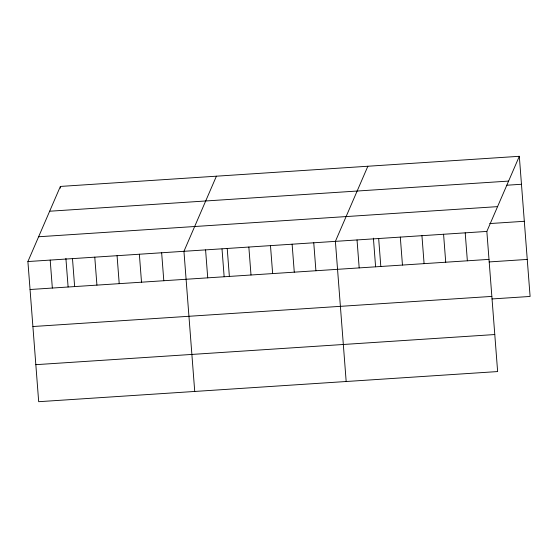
<?xml version="1.0" encoding="UTF-8"?>
<svg xmlns="http://www.w3.org/2000/svg" width="558" height="558" viewBox="0 0 558 558"><rect width="100%" height="100%" fill="white"/><g stroke="black" fill="none" stroke-linecap="round" stroke-linejoin="round"><path stroke-width="0.84" d="M519.317 156.303L486.848 231.424L497.631 371.565L38.683 401.697L27.9 261.549L60.369 186.435L519.317 156.303L530.1 296.451L492.023 298.949M216.413 176.189L183.945 251.309L194.728 391.451M367.861 166.249L335.393 241.363L346.176 381.505M49.655 211.224L508.603 181.092M506.755 185.235L521.465 184.266M38.614 236.759L497.562 206.634M489.701 223.563L524.318 221.289M27.9 261.549L486.848 231.424M30.048 289.511L488.996 259.379M489.171 261.932L527.254 259.428M32.901 326.528L491.849 296.403M35.838 364.674L494.779 334.542M465.212 232.839L467.36 260.802M443.575 234.262L445.723 262.225M421.939 235.685L424.087 263.641M400.302 237.101L402.457 265.064M378.666 238.524L380.821 266.48M373.4 238.161L375.597 266.773M357.029 239.94L359.185 267.903M313.756 242.786L315.912 270.742M292.12 244.202L294.275 272.164M270.484 245.625L272.639 273.587M248.847 247.048L251.002 275.003M227.218 248.463L229.366 276.426M222.014 248.973L224.149 276.712M205.581 249.886L207.729 277.849M161.653 252.767L163.801 280.73M139.361 254.232L141.509 282.195M117.068 255.697L119.217 283.659M94.776 257.161L96.925 285.117M72.484 258.626L74.633 286.582M60.369 186.435L60.501 188.13M65.9 258.354L68.104 286.958M50.192 260.084L52.34 288.047"/></g></svg>
